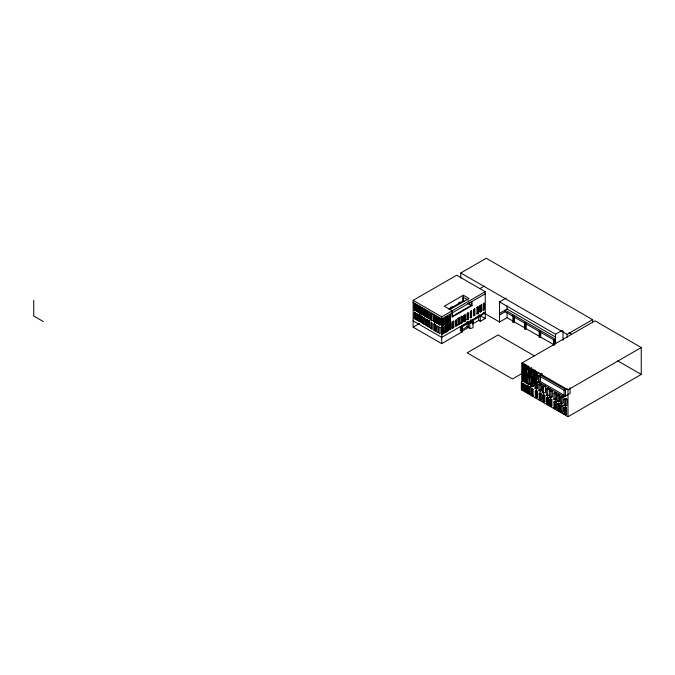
<?xml version="1.0" encoding="UTF-8"?>
<svg xmlns="http://www.w3.org/2000/svg" width="675" height="675" viewBox="0 0 675 675"><rect width="100%" height="100%" fill="white"/><g stroke="black" fill="none" stroke-linecap="round" stroke-linejoin="round"><path stroke-width="1.01" d="M452.528 312.694L452.512 316.187L471.234 305.378L472.036 305.589L472.036 301.438M471.251 301.885L471.234 305.378L467.868 303.438M480.288 321.376L480.288 316.178L462.299 326.565L462.299 331.762L441.703 343.651L413.142 327.164L413.142 300.358L456.68 275.223L485.241 291.71L485.241 318.516L480.288 321.376L478.676 320.448L472.441 324.051M460.789 278.1L460.789 272.97L486.262 258.272L592.583 319.655L592.583 322.734M414.214 303.708L415.884 304.298L415.555 310.677L414.214 309.901L414.214 303.708L415.884 304.298M416.289 304.931L416.585 310.956L417.935 311.732L417.935 305.539L416.289 304.931L416.289 311.124L417.935 311.732M418.551 306.231L420.213 306.821L418.551 306.231L418.551 312.424L420.213 313.014L418.551 312.424M414.214 309.901L415.884 310.492M420.998 307.733L422.601 308.357L422.339 314.702L420.998 313.926L420.998 307.733L422.601 308.357M415.606 313.04L415.606 319.241L414.256 318.465L414.256 312.263L415.606 313.04L415.606 319.241M423.436 309.133L425.098 309.724L423.436 309.133L423.436 315.326L425.098 315.917L423.436 315.326M416.213 313.512L416.509 319.537L417.85 320.313L417.85 314.12L416.213 313.512L416.213 319.714L417.85 320.313M418.635 314.719L420.365 315.267L418.635 314.719L418.635 320.912L420.365 321.46L418.635 320.912M425.697 310.525L425.993 316.55L427.334 317.326L427.334 311.133L425.697 310.525L425.697 316.727L427.334 317.326M420.998 313.926L422.601 314.55M414.256 318.465L415.952 319.039M428.043 311.926L429.688 312.533L428.043 311.926L428.043 318.119L429.688 318.727L428.043 318.119M422.407 316.913L422.407 323.114L421.065 322.329L421.065 316.136L422.407 316.913L422.407 323.114M430.692 313.715L431.004 319.731L432.034 320.684L430.692 319.908L430.692 313.715L432.354 314.314M450.006 309.488L469.032 298.502L463.354 295.22L444.327 306.205L452.233 310.77L452.233 312.871M425.782 319.115L426.111 325.122L427.452 325.898L427.452 319.697L425.782 319.115L425.782 325.308L427.452 325.898M421.065 322.329L422.769 322.903M413.142 327.164L419.487 323.494M433.544 315.309L434.886 316.086L434.886 322.279L433.544 321.502L433.544 315.309L435.232 315.883M479.891 288.622L484.439 285.998M428.119 320.423L429.756 321.03L428.119 320.423L428.119 326.616L429.756 327.223L428.119 326.616M450.335 307.724L452.123 306.695M458.359 303.092L460.148 302.062M423.554 323.899L424.904 324.675L424.904 318.482L423.554 317.706L423.554 323.899L423.993 317.452M435.991 316.651L437.636 317.258L437.341 323.62L435.991 322.844L435.991 316.651L437.636 317.258M448.858 309.201L463.354 300.831L463.354 295.22M438.488 318.085L438.784 324.11L440.134 324.886L440.134 318.693L438.488 318.085L438.488 324.278L440.134 324.886M433.544 321.502L435.232 322.076M413.142 300.358L441.703 316.845L485.241 291.71M485.241 293.811L441.703 318.946L413.142 302.459M433.958 324.067L435.662 324.624L435.299 331.037L433.958 330.261L433.958 324.067L435.662 324.624M435.991 322.844L437.636 323.452M446.588 317.132L448.318 316.583L448.318 322.777L446.977 323.553L446.588 317.132L448.318 316.583M442.454 319.748L443.796 318.971L443.796 325.164L442.454 325.941L442.015 319.494L442.454 325.941M446.057 317.773L444.715 318.549L444.715 324.743L446.057 323.966L446.057 317.773L445.449 317.419L445.449 323.62L446.057 323.966M450.672 315.174L449.322 315.951L449.322 322.152L450.672 321.376L450.292 314.963L450.292 321.157L448.951 321.933M430.928 328.582L432.27 329.358L432.27 323.165L430.928 322.388L430.928 328.582L431.376 328.328L431.376 322.135M472.036 305.589L451.963 317.174L451.963 313.023M433.958 330.261L435.662 330.826M442.015 325.688L443.796 325.164M446.588 323.325L448.318 322.777M476.575 307.572L478.297 307.015L478.297 313.208L476.955 313.985L476.955 307.792L478.297 307.015M459.7 317.976L457.886 318.482L459.7 317.976L459.7 324.169L457.886 324.675L459.7 324.169M480.237 305.809L481.579 305.032L481.579 311.226L480.237 312.002L479.756 311.723L479.756 305.53L480.237 305.809L480.237 312.002M449.457 323.738L450.799 322.962L450.799 329.155L449.457 329.932L449.457 323.738L448.985 323.46M474.871 308.981L473.521 309.757L473.521 315.951L474.871 315.174L474.871 308.981L474.382 308.694L474.382 314.896L474.871 315.174M442.42 327.932L443.77 327.156L443.77 333.349L442.42 334.125L441.931 333.838L441.931 327.645L442.42 327.932L442.42 334.125M447.179 325.207L448.521 324.43L448.521 330.623L447.179 331.4L446.58 331.054L446.58 324.861L447.179 325.207L447.179 331.4M452.478 322.085L453.828 321.308L453.828 327.502L452.478 328.278L452.031 328.025L452.031 321.832L452.478 322.085L452.478 328.278M471.597 311.057L470.256 311.833L470.256 318.026L471.597 317.25L471.597 311.057L470.914 310.669L470.914 316.862L471.597 317.25M444.369 326.27L444.901 326.582L446.243 325.806L446.243 331.999L444.901 332.775L444.369 332.471L445.719 331.695L446.243 331.999M460.553 316.887L461.101 317.208L462.443 316.432L462.443 322.625L461.101 323.401L460.553 323.08L461.894 322.304L462.443 322.625M463.953 315.596L465.294 314.82L465.294 321.013L463.953 321.789L463.573 315.377L463.953 321.789M479.756 311.723L481.579 311.226M482.701 309.994L484.566 309.513L484.566 303.32L483.224 304.096L483.224 310.289L484.566 309.513M446.58 331.054L447.922 330.277L448.521 330.623M448.985 329.662L450.799 329.155M466.484 319.596L468.349 319.115L468.349 312.922L466.999 313.698L466.999 319.891L468.349 319.115M476.575 313.765L478.297 313.208M441.931 333.838L443.77 333.349M452.031 328.025L453.828 327.502M463.573 321.578L465.294 321.013M456.933 325.713L455.583 326.489L455.583 320.296L456.933 319.52L456.933 325.713L456.157 325.266L456.157 320.11M513.742 316.524L513.742 321.545L507.068 317.689L499.551 322.026L499.551 301.902L506.233 298.038M485.241 312.238L441.703 337.373L413.142 320.878M461.708 326.219L468.425 322.346L468.425 327.544L461.708 331.425L461.708 326.219L462.299 326.565M485.241 312.905L461.911 326.371L461.911 331.982M460.401 326.506L460.401 330.666L467.125 326.793L469.792 328.328A2.624 1.519 0 0 0 472.373 327.923A2.624 1.519 0 0 0 473.04 326.43L473.04 321.258L470.661 319.882L470.661 321.958M499.551 313.386L507.068 309.049L555.812 337.188M499.551 315.006L505.111 311.799L555.677 340.993M512.468 316.043L513.565 315.411M512.882 316.027L512.882 322.043L513.742 321.545M512.882 322.043L513.565 322.439L514.426 321.933L525.513 328.337L525.513 323.317M524.644 321.815L524.644 328.835L525.513 328.337M524.644 328.835L525.319 329.223L526.179 328.725L540.101 336.757L540.101 330.742M539.241 331.239L539.241 337.264L540.101 336.757M539.241 337.264L540.7 337.103L553.424 344.452M499.551 301.902L555.508 334.209L562.191 330.345M460.789 272.97L567.118 334.361L592.583 319.655M521.353 381.881L521.724 382.092L521.724 363.125L594.979 320.827L641.25 347.541L641.25 374.431L567.987 416.728L521.353 389.804L521.353 381.881L523.758 380.396L523.707 372.794L522.914 372.33L522.914 375.427M522.804 366.559L522.804 364.5L524.154 363.724M522.804 364.5L523.538 364.922L524.888 364.146M522.593 366.382L523.851 365.656L525.192 366.432L525.192 372.625L523.943 373.351L522.593 372.575L522.593 366.382L523.943 367.158L525.192 366.432M522.669 374.836L524.011 375.612L525.099 374.979L523.758 374.203L522.669 374.836L522.669 381.029L524.011 381.805L525.099 381.173L525.158 367.9L526.905 366.896L528.862 367.985L528.862 365.926M525.158 367.9L526.508 368.677L528.247 367.673L528.247 369.731M527.926 369.352L528.854 368.812L530.196 369.588L530.196 375.781L529.267 376.321L527.926 375.545L527.926 369.352L529.267 370.128L530.196 369.588M522.593 372.575L523.851 371.849L523.851 365.656M523.403 372.684L512.477 378.996L467.125 352.814L498.083 334.935L534.364 355.885M529.774 369.006L531.596 367.959M526.905 373.089L525.158 374.093L526.508 374.87L528.247 373.866M530.947 371.073L532.263 370.313L533.604 371.09L533.604 377.283L532.297 378.042L530.947 377.266L530.947 371.073L532.297 371.849L533.604 371.09M525.209 376.346L526.213 375.764L527.555 376.54L526.559 377.123L525.209 376.346L525.209 382.539L526.559 383.316L527.555 382.733L527.546 373.688M527.926 375.545L528.854 375.005L530.196 375.781M533.452 372.76L535.267 372.254L535.267 370.187M529.554 368.761L530.457 369.284L530.457 375.477L529.116 376.253L528.204 375.73M534.575 373.157L536.254 372.187L537.604 372.963L537.604 379.156L535.916 380.126L534.575 379.35L534.575 373.157L535.916 373.933L535.916 380.126M530.947 377.266L532.263 376.507L534.608 377.865L534.608 385.071L530.592 387.391L528.061 385.931L528.12 377.696L529.748 376.76L531.098 377.536L531.098 383.729L529.47 384.666L528.12 383.889L529.748 382.953M528.584 377.705L531.301 376.135M521.724 382.092L523.53 381.046M528.955 377.916L531.664 376.346M533.478 375.3L535.283 374.262M535.916 373.933L538.903 372.17M536.836 373.655L538.633 372.625M533.225 376.169L534.769 375.275M528.12 377.696L529.47 378.473L531.098 377.536M522.323 383.577L524.138 384.083L524.138 390.277L523.665 390.547L522.323 389.77L522.323 383.577L524.138 384.083M525.209 382.539L526.213 381.957L527.555 382.733M531.242 379.688L532.786 378.793L534.127 379.569L534.127 385.762L532.583 386.657L531.242 385.881L531.242 379.688L532.583 380.464L534.127 379.569M531.394 379.721L534.608 377.865M537.03 374.802L538.464 375.637L542.059 373.562M570.113 387.762L570.113 393.415L564.123 396.866L539.123 382.438L539.123 375.848L542.05 374.161M534.575 379.35L536.254 378.38L536.254 372.187M525.378 385.214L527.192 385.72L527.192 391.913L526.719 392.183L525.378 391.407L525.378 385.214L527.192 385.72M521.353 389.804L525.547 387.382M535.022 382.151L536.279 381.426L537.621 382.202L537.621 388.395L536.372 389.121L535.022 388.344L535.022 382.151L536.372 382.927L537.621 382.202M522.323 389.77L524.138 390.277M533.225 383.375L536.304 381.594L538.464 382.843L538.464 375.637M528.188 386.91L530.002 387.416L530.002 393.609L529.529 393.879L528.188 393.103L528.188 386.91L530.002 387.416M531.242 385.881L532.786 384.986L532.786 378.793M539.123 382.438L540.515 381.628L564.621 395.55M525.378 391.407L527.192 391.913M531.25 388.817L533.064 389.323L533.064 395.516L532.592 395.786L531.25 395.01L531.25 388.817L533.064 389.323M538.903 384.345L540.397 383.484L541.738 384.261L541.738 390.454L540.253 391.314L538.903 390.538L538.903 384.345L540.253 385.121L541.738 384.261M535.022 388.344L536.279 387.619L537.621 388.395M528.188 393.103L530.002 393.609M542.227 386.319L544.143 385.214L545.493 385.99L545.493 392.183L543.577 393.289L542.227 392.512L542.227 386.319L543.577 387.096L545.493 385.99M535.309 391.061L536.186 390.555L537.528 391.331L537.528 397.524L536.65 398.031L535.309 397.254L535.309 391.061L536.65 391.837L537.528 391.331M531.25 395.01L533.064 395.516M538.903 390.538L540.397 389.677M549.686 394.748L547.729 395.879L546.387 395.103L546.387 388.91L548.345 387.779M539.19 393.348L539.975 392.892L541.316 393.668L541.316 399.87L540.532 400.317L539.19 399.541L539.19 393.348L540.532 394.124L541.316 393.668M542.227 392.512L543.51 391.778M546.387 388.91L547.729 389.686L549.686 388.555L549.669 397.01L551.019 397.786L552.361 397.01L552.361 390.808L551.019 390.032L549.669 390.808L551.019 391.593L552.361 390.808M535.309 397.254L536.186 396.748L537.528 397.524M542.548 395.162L543.535 394.597L544.885 395.373L544.885 401.566L543.898 402.131L542.548 401.355L542.548 395.162L543.898 395.938L544.885 395.373M546.387 395.103L547.687 394.352M539.19 399.541L539.975 399.094L541.316 399.87M553.922 393.112L555.196 392.377L556.538 393.154L556.538 399.347L555.272 400.081L553.922 399.305L553.922 393.112L555.272 393.888L556.538 393.154M546.472 397.702L547.45 397.136L548.8 397.913L548.8 404.106L547.822 404.671L546.472 403.895L546.472 397.702L547.822 398.478L548.8 397.913M549.669 397.01L551.019 396.233M542.548 401.355L543.535 400.79L544.885 401.566M539.123 375.848L564.123 390.285L567.051 388.589M556.993 394.9L558.284 394.158L559.634 394.934L559.634 401.127L558.335 401.87L556.993 401.093L556.993 394.9L558.335 395.677L559.634 394.934M549.627 399.406L550.538 398.874L551.888 399.651L551.888 405.844L550.969 406.375L549.627 405.599L549.627 399.406L550.969 400.182L551.888 399.651M521.724 363.125L567.987 389.838L641.25 347.541M553.922 399.305L555.196 398.571M546.472 403.895L547.45 403.329L548.8 404.106M560.275 396.849L561.743 395.997L563.093 396.773L563.093 402.967L561.625 403.819L560.275 403.043L560.275 396.849L561.625 397.626L563.093 396.773M553.905 401.92L554.951 401.321L556.293 402.098L556.293 408.291L555.255 408.89L553.905 408.113L553.905 401.92L555.255 402.697L556.293 402.098M556.993 401.093L558.284 400.351M549.627 405.599L550.538 405.067L551.888 405.844M564.199 399.144L565.549 398.368L566.89 399.144L566.89 405.337L565.549 406.114L564.199 405.337L564.199 399.144L565.549 399.921L566.89 399.144M557.339 404.013L558.546 403.312L559.896 404.089L559.896 410.282L558.681 410.982L557.339 410.206L557.339 404.013L558.681 404.789L559.896 404.089M560.275 403.043L561.743 402.19M553.905 408.113L554.951 407.514L556.293 408.291M560.36 405.616L561.684 404.848L563.026 405.624L563.026 411.817L561.701 412.585L560.36 411.809L560.36 405.616L561.701 406.392L563.026 405.624M564.199 405.337L565.549 404.561M557.339 410.206L558.546 409.506L559.896 410.282M564.081 407.784L565.194 407.143L566.544 407.919L566.544 414.113L565.422 414.754L564.081 413.977L564.081 407.784L565.422 408.561L566.544 407.919M560.36 411.809L561.684 411.041M564.081 413.977L565.194 413.336L566.544 414.113M568.958 332.691L571.683 334.268M617.659 360.813L641.25 374.431M555.66 339.356L505.111 310.179L505.111 311.799M481.579 305.032L481.098 304.754L481.098 310.947M468.222 300.13L462.839 297.025L462.822 300.518L464.501 301.497M483.325 312.66L499.551 322.026M478.988 314.913L485.241 318.516M478.676 315.25L480.288 316.178M462.443 316.432L461.894 316.111L461.894 322.304M467.125 321.587L469.792 323.131A2.624 1.519 0 0 0 472.373 322.743A2.624 1.519 0 0 0 473.04 321.258L469.792 323.131L469.792 328.328M453.828 321.308L453.381 321.055L453.381 327.248M535.638 371.579L536.271 371.942M534.794 371.984L535.267 372.254M460.401 330.666L462.299 331.762M531.723 374.498L531.124 374.152L531.124 367.959M529.554 374.954L530.457 375.477M43.352 321.578L33.75 316.035L33.75 300.451M567.987 389.838L567.987 416.728M567.118 334.361L567.118 337.441M565.549 398.368L565.549 406.114M565.515 396.065L565.515 389.475L540.515 375.047L540.515 381.628M565.422 408.561L565.422 414.754M565.194 407.143L565.194 413.336M564.123 390.285L564.123 396.866M563.026 330.91L563.026 340.31M561.743 395.997L561.625 403.819M561.684 405.877L561.701 412.585M558.681 404.789L558.681 410.982M558.546 403.312L558.546 409.506M558.284 395.187L558.335 401.87M555.508 334.209L555.508 343.609M555.196 392.377L555.272 400.081M555.255 402.697L555.255 408.89M554.943 340.31L554.943 344.326M554.951 401.321L554.951 407.514M554.327 339.955L554.327 344.976M554.074 339.803L554.074 344.824M553.466 339.457L553.466 345.473M551.019 391.07L551.019 397.786M550.969 400.182L550.969 406.375M550.538 398.874L550.538 405.067M547.729 389.686L547.729 395.879M547.822 398.478L547.822 404.671M547.45 397.136L547.45 403.329M543.898 395.938L543.898 402.131M543.577 387.096L543.577 393.289M543.535 394.597L543.535 400.79M540.793 373.857L540.793 375.916M540.7 332.092L540.7 337.103M540.532 394.124L540.532 400.317M540.253 385.121L540.253 391.314M539.975 392.892L539.975 399.094M539.831 331.585L539.831 337.601M536.65 391.837L536.65 398.031M536.304 378.506L536.304 381.594A2.886 1.662 0 0 0 533.469 381.696M536.372 382.927L536.372 389.121M536.279 381.426L536.279 387.619M536.186 390.555L536.186 396.748M533.917 369.934L533.917 373.03M533.452 369.664L533.452 371.731M533.064 369.588L533.064 371.655M532.583 380.464L532.583 386.657M532.592 389.593L532.592 395.786M532.263 370.313L532.297 378.042M531.723 368.305L531.723 371.402M531.723 388.547L531.723 394.74M530.592 383.273L530.592 387.391M529.47 378.473L529.47 384.666M529.529 387.686L529.529 393.879M529.267 370.128L529.267 376.321M528.854 368.812L528.854 375.005M528.66 386.64L528.66 392.833M527.361 365.732L527.361 367.791M526.719 385.99L526.719 392.183M526.508 368.677L526.508 374.87M526.559 377.123L526.559 383.316M526.179 323.705L526.179 328.725M526.205 374.465L526.213 381.957M526.019 364.441L526.019 368.567M525.842 384.944L525.842 391.137M525.538 374.085L525.538 376.152M525.428 365.133L525.428 368.229M525.319 323.207L525.319 329.223M524.888 365.175L524.888 368.272M523.943 367.158L523.943 373.351M524.011 375.612L524.011 381.805M523.665 384.353L523.665 390.547M523.538 364.922L523.538 371.115M522.796 383.307L522.796 389.5M514.426 316.921L514.426 321.933M513.565 316.415L513.565 322.439M507.068 305.918L507.068 309.049M507.068 312.677L507.068 317.689M484.042 303.016L484.042 309.218M478.676 317.326L478.676 320.448M477.925 306.796L477.925 312.989M469.032 302.358L469.032 304.113M467.826 312.618L467.826 318.819M467.125 322.633L467.125 326.793M464.915 314.601L464.915 320.802M461.101 317.208L461.101 323.401M459.228 317.706L459.228 323.899M458.35 318.752L458.35 324.945M450.326 322.684L450.326 328.885M447.93 316.356L447.93 322.549M447.922 324.084L447.922 330.277M446.977 317.36L446.977 323.553M445.719 325.493L445.719 331.695M444.901 326.582L444.901 332.775M443.357 318.718L443.357 324.911M443.281 326.869L443.281 333.062M441.703 316.845L441.703 343.651M439.838 318.862L439.838 325.055M437.341 317.427L437.341 323.62M436.286 316.482L436.286 322.675M435.299 324.844L435.299 331.037M434.32 323.848L434.32 330.05M433.89 315.107L433.89 321.3M432.034 314.491L432.034 320.684M429.46 321.199L429.46 327.392M429.393 312.702L429.393 318.895M428.338 311.757L428.338 317.95M428.414 320.254L428.414 326.447M427.039 311.302L427.039 317.503M427.132 319.891L427.132 326.084M424.786 309.909L424.786 316.102M423.757 308.948L423.757 315.141M422.339 308.509L422.339 314.702M421.419 315.934L421.419 322.127M421.259 307.581L421.259 313.774M419.901 307.007L419.901 313.2M419.977 315.495L419.977 321.688M419.023 314.491L419.023 320.684M418.871 306.045L418.871 312.238M417.639 305.707L417.639 311.901M417.555 314.288L417.555 320.49M415.555 304.484L415.555 310.677M414.534 303.522L414.534 309.715M414.602 312.069L414.602 318.262M533.469 374.49A2.886 1.662 0 0 1 535.157 374.22M437.898 326.413L436.548 325.637L436.548 331.83L437.898 332.606L437.898 326.413M440.108 327.637L438.767 326.86L438.767 333.053L440.108 333.83L440.108 327.637"/></g></svg>
